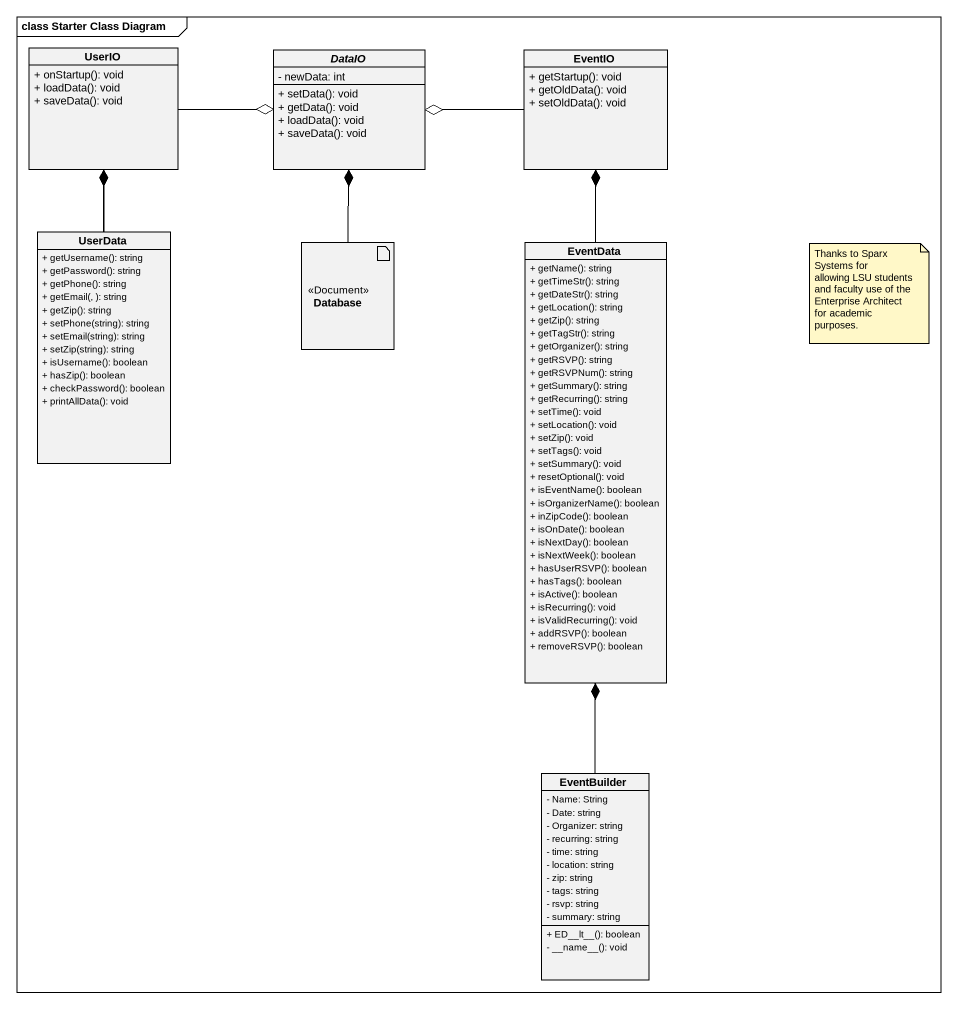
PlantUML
@startuml
mainframe class Starter Class Diagram
allowmixing
hide circle
hide empty members
skinparam classAttributeIconSize 0
class UserIO {
  + onStartup(): void
  + loadData(): void
  + saveData(): void
}
abstract class DataIO {
  - newData: int
  + setData(): void
  + getData(): void
  + loadData(): void
  + saveData(): void
}
class EventIO {
  + getStartup(): void
  + getOldData(): void
  + setOldData(): void
}
class UserData {
  + getUsername(): string
  + getPassword(): string
  + getPhone(): string
  + getEmail(, ): string
  + getZip(): string
  + setPhone(string): string
  + setEmail(string): string
  + setZip(string): string
  + isUsername(): boolean
  + hasZip(): boolean
  + checkPassword(): boolean
  + printAllData(): void
}
artifact "Database" as Database_ <<Document>>
class EventData {
  + getName(): string
  + getTimeStr(): string
  + getDateStr(): string
  + getLocation(): string
  + getZip(): string
  + getTagStr(): string
  + getOrganizer(): string
  + getRSVP(): string
  + getRSVPNum(): string
  + getSummary(): string
  + getRecurring(): string
  + setTime(): void
  + setLocation(): void
  + setZip(): void
  + setTags(): void
  + setSummary(): void
  + resetOptional(): void
  + isEventName(): boolean
  + isOrganizerName(): boolean
  + inZipCode(): boolean
  + isOnDate(): boolean
  + isNextDay(): boolean
  + isNextWeek(): boolean
  + hasUserRSVP(): boolean
  + hasTags(): boolean
  + isActive(): boolean
  + isRecurring(): void
  + isValidRecurring(): void
  + addRSVP(): boolean
  + removeRSVP(): boolean
}
class EventBuilder {
  - Name: String
  - Date: string
  - Organizer: string
  - recurring: string
  - time: string
  - location: string
  - zip: string
  - tags: string
  - rsvp: string
  - summary: string
  + ED~__lt~__(): boolean
  - ~__name~__(): void
}
UserIO -right-o DataIO
UserIO -- UserData
EventIO -left-o DataIO
UserData -up-* UserIO
Database_ -up- DataIO
Database_ -up-* DataIO
EventData -up-* EventIO
EventBuilder -up-* EventData
note as N1
  Thanks to Sparx Systems for
  allowing LSU students and faculty use of the Enterprise Architect for academic purposes.
end note
@enduml
